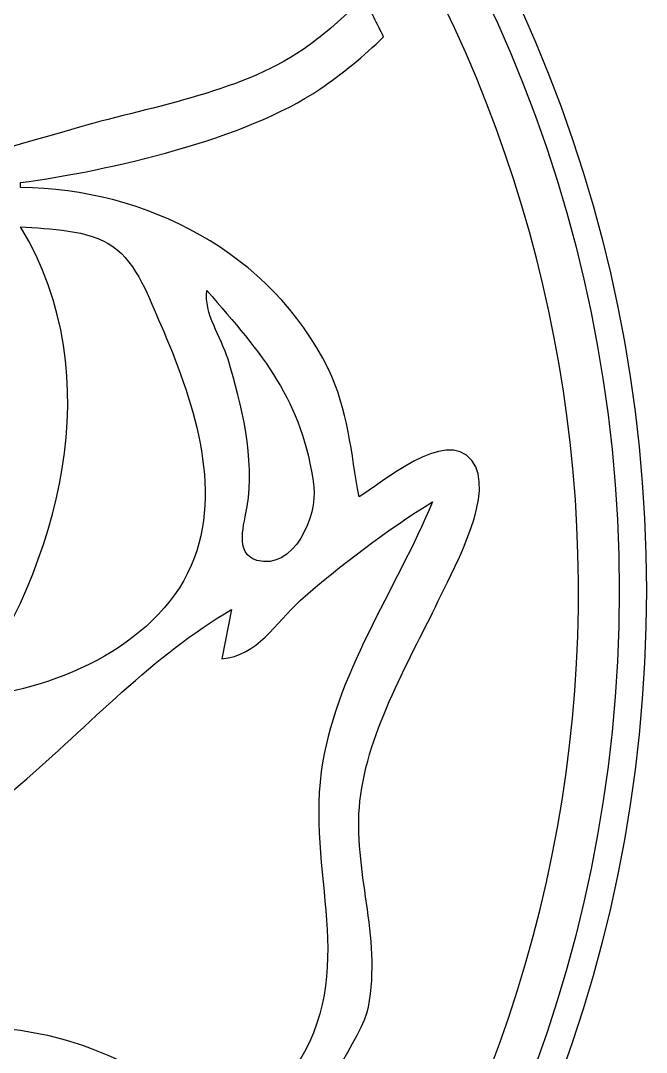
# Model space of a CAD drawing. Header units: millimetres. Extents: x -20.7 to 20.7, y -20.7 to 20.7.
# Drawn here: x 11.48 to 20.68, y -6.79 to 8.38 of the extents above; entities that cross this region are included whole.
import ezdxf

# ---------------------------------------------------------------- set-up
doc = ezdxf.new("R2010")
doc.units = ezdxf.units.MM
doc.layers.get('0').update_dxf_attribs({"linetype": 'CONTINUOUS'})

msp = doc.modelspace()

# ---------------------------------------------------------------- linework, layer by layer
for p, q in [((11.481, 5.926), (11.481, 5.998)), ((11.481, 5.926), (11.481, 5.998)), ((11.481, 5.926), (11.481, 5.998)), ((11.481, 5.926), (11.481, 5.998)), ((11.481, 5.926), (11.481, 5.998)), ((11.481, 5.926), (11.481, 5.998)), ((11.481, 5.926), (11.481, 5.998)), ((11.481, 5.926), (11.481, 5.998)), ((14.583, -0.279), (14.439, -1)), ((14.583, -0.279), (14.439, -1)), ((14.583, -0.279), (14.439, -1)), ((14.583, -0.279), (14.439, -1)), ((14.583, -0.279), (14.439, -1)), ((14.583, -0.279), (14.439, -1)), ((14.583, -0.279), (14.439, -1)), ((14.583, -0.279), (14.439, -1))]:
    msp.add_line(p, q)
msp.add_lwpolyline([(-7.091, -8.016, 0.393426), (-4.373, -8.219, -0.35083), (4.373, -8.219, 0.393426), (7.091, -8.016, -0.458612), (14.665, -8.285, 0.565024), (18.061, -7.83, 1.523453), (-18.061, -7.83, 0.565024), (-14.665, -8.285, -0.458612)], format="xyb", close=True)
for radius in [20.685, 20.685, 20.285]:
    msp.add_circle((0, 0), radius)
msp.add_arc((0, 0), 18.685, 25.8227, 27.8283)
msp.add_arc((0, 0), 18.685, 25.8227, 27.8283)
msp.add_arc((0, 0), 18.685, 25.8227, 27.8283)
msp.add_arc((0, 0), 18.685, 25.8227, 27.8283)
msp.add_arc((0, 0), 18.685, 25.8227, 27.8283)
msp.add_arc((0, 0), 18.685, 25.8227, 27.8283)
msp.add_arc((0, 0), 18.685, 25.8227, 27.8283)
msp.add_arc((0, 0), 18.685, 25.8227, 27.8283)
for points in [[(16.524, 8.723), (16.28, 8.469), (16.017, 8.232), (15.725, 8.019)], [(16.524, 8.723), (16.28, 8.469), (16.017, 8.232), (15.725, 8.019)], [(16.524, 8.723), (16.28, 8.469), (16.017, 8.232), (15.725, 8.019)], [(16.524, 8.723), (16.28, 8.469), (16.017, 8.232), (15.725, 8.019)], [(16.524, 8.723), (16.28, 8.469), (16.017, 8.232), (15.725, 8.019)], [(16.524, 8.723), (16.28, 8.469), (16.017, 8.232), (15.725, 8.019)], [(16.524, 8.723), (16.28, 8.469), (16.017, 8.232), (15.725, 8.019)], [(16.524, 8.723), (16.28, 8.469), (16.017, 8.232), (15.725, 8.019)], [(15.882, 7.373), (16.217, 7.601), (16.528, 7.859), (16.819, 8.139)], [(15.882, 7.373), (16.217, 7.601), (16.528, 7.859), (16.819, 8.139)], [(15.882, 7.373), (16.217, 7.601), (16.528, 7.859), (16.819, 8.139)], [(15.882, 7.373), (16.217, 7.601), (16.528, 7.859), (16.819, 8.139)], [(15.882, 7.373), (16.217, 7.601), (16.528, 7.859), (16.819, 8.139)], [(15.882, 7.373), (16.217, 7.601), (16.528, 7.859), (16.819, 8.139)], [(15.882, 7.373), (16.217, 7.601), (16.528, 7.859), (16.819, 8.139)], [(15.882, 7.373), (16.217, 7.601), (16.528, 7.859), (16.819, 8.139)], [(15.725, 8.019), (14.786, 7.331), (13.449, 7.13), (12.346, 6.813)], [(15.725, 8.019), (14.786, 7.331), (13.449, 7.13), (12.346, 6.813)], [(15.725, 8.019), (14.786, 7.331), (13.449, 7.13), (12.346, 6.813)], [(15.725, 8.019), (14.786, 7.331), (13.449, 7.13), (12.346, 6.813)], [(15.725, 8.019), (14.786, 7.331), (13.449, 7.13), (12.346, 6.813)], [(15.725, 8.019), (14.786, 7.331), (13.449, 7.13), (12.346, 6.813)], [(15.725, 8.019), (14.786, 7.331), (13.449, 7.13), (12.346, 6.813)], [(15.725, 8.019), (14.786, 7.331), (13.449, 7.13), (12.346, 6.813)], [(11.481, 5.998), (12.781, 6.174), (14.792, 6.632), (15.882, 7.373)], [(11.481, 5.998), (12.781, 6.174), (14.792, 6.632), (15.882, 7.373)], [(11.481, 5.998), (12.781, 6.174), (14.792, 6.632), (15.882, 7.373)], [(11.481, 5.998), (12.781, 6.174), (14.792, 6.632), (15.882, 7.373)], [(11.481, 5.998), (12.781, 6.174), (14.792, 6.632), (15.882, 7.373)], [(11.481, 5.998), (12.781, 6.174), (14.792, 6.632), (15.882, 7.373)], [(11.481, 5.998), (12.781, 6.174), (14.792, 6.632), (15.882, 7.373)], [(11.481, 5.998), (12.781, 6.174), (14.792, 6.632), (15.882, 7.373)], [(12.346, 6.813), (10.028, 6.147), (7.679, 5.443), (5.275, 5.133)], [(12.346, 6.813), (10.028, 6.147), (7.679, 5.443), (5.275, 5.133)], [(12.346, 6.813), (10.028, 6.147), (7.679, 5.443), (5.275, 5.133)], [(12.346, 6.813), (10.028, 6.147), (7.679, 5.443), (5.275, 5.133)], [(12.346, 6.813), (10.028, 6.147), (7.679, 5.443), (5.275, 5.133)], [(12.346, 6.813), (10.028, 6.147), (7.679, 5.443), (5.275, 5.133)], [(12.346, 6.813), (10.028, 6.147), (7.679, 5.443), (5.275, 5.133)], [(12.346, 6.813), (10.028, 6.147), (7.679, 5.443), (5.275, 5.133)], [(16.007, 3.257), (15.163, 4.969), (13.334, 5.911), (11.481, 5.926)], [(16.007, 3.257), (15.163, 4.969), (13.334, 5.911), (11.481, 5.926)], [(16.007, 3.257), (15.163, 4.969), (13.334, 5.911), (11.481, 5.926)], [(16.007, 3.257), (15.163, 4.969), (13.334, 5.911), (11.481, 5.926)], [(16.007, 3.257), (15.163, 4.969), (13.334, 5.911), (11.481, 5.926)], [(16.007, 3.257), (15.163, 4.969), (13.334, 5.911), (11.481, 5.926)], [(16.007, 3.257), (15.163, 4.969), (13.334, 5.911), (11.481, 5.926)], [(16.007, 3.257), (15.163, 4.969), (13.334, 5.911), (11.481, 5.926)], [(10.687, -1.578), (12.042, 0.407), (12.815, 3.13), (11.481, 5.349)], [(10.687, -1.578), (12.042, 0.407), (12.815, 3.13), (11.481, 5.349)], [(10.687, -1.578), (12.042, 0.407), (12.815, 3.13), (11.481, 5.349)], [(10.687, -1.578), (12.042, 0.407), (12.815, 3.13), (11.481, 5.349)], [(10.687, -1.578), (12.042, 0.407), (12.815, 3.13), (11.481, 5.349)], [(10.687, -1.578), (12.042, 0.407), (12.815, 3.13), (11.481, 5.349)], [(10.687, -1.578), (12.042, 0.407), (12.815, 3.13), (11.481, 5.349)], [(10.687, -1.578), (12.042, 0.407), (12.815, 3.13), (11.481, 5.349)], [(11.481, 5.349), (11.906, 5.315), (12.476, 5.311), (12.838, 5.06)], [(11.481, 5.349), (11.906, 5.315), (12.476, 5.311), (12.838, 5.06)], [(11.481, 5.349), (11.906, 5.315), (12.476, 5.311), (12.838, 5.06)], [(11.481, 5.349), (11.906, 5.315), (12.476, 5.311), (12.838, 5.06)], [(11.481, 5.349), (11.906, 5.315), (12.476, 5.311), (12.838, 5.06)], [(11.481, 5.349), (11.906, 5.315), (12.476, 5.311), (12.838, 5.06)], [(11.481, 5.349), (11.906, 5.315), (12.476, 5.311), (12.838, 5.06)], [(11.481, 5.349), (11.906, 5.315), (12.476, 5.311), (12.838, 5.06)], [(12.838, 5.06), (13.192, 4.815), (13.376, 4.287), (13.542, 3.906)], [(12.838, 5.06), (13.192, 4.815), (13.376, 4.287), (13.542, 3.906)], [(12.838, 5.06), (13.192, 4.815), (13.376, 4.287), (13.542, 3.906)], [(12.838, 5.06), (13.192, 4.815), (13.376, 4.287), (13.542, 3.906)], [(12.838, 5.06), (13.192, 4.815), (13.376, 4.287), (13.542, 3.906)], [(12.838, 5.06), (13.192, 4.815), (13.376, 4.287), (13.542, 3.906)], [(12.838, 5.06), (13.192, 4.815), (13.376, 4.287), (13.542, 3.906)], [(12.838, 5.06), (13.192, 4.815), (13.376, 4.287), (13.542, 3.906)], [(14.531, 3.401), (14.435, 3.716), (14.168, 4.086), (14.222, 4.411)], [(14.531, 3.401), (14.435, 3.716), (14.168, 4.086), (14.222, 4.411)], [(14.531, 3.401), (14.435, 3.716), (14.168, 4.086), (14.222, 4.411)], [(14.531, 3.401), (14.435, 3.716), (14.168, 4.086), (14.222, 4.411)], [(14.531, 3.401), (14.435, 3.716), (14.168, 4.086), (14.222, 4.411)], [(14.531, 3.401), (14.435, 3.716), (14.168, 4.086), (14.222, 4.411)], [(14.531, 3.401), (14.435, 3.716), (14.168, 4.086), (14.222, 4.411)], [(14.531, 3.401), (14.435, 3.716), (14.168, 4.086), (14.222, 4.411)], [(14.222, 4.411), (15.033, 3.473), (15.632, 2.805), (15.794, 1.525)], [(14.222, 4.411), (15.033, 3.473), (15.632, 2.805), (15.794, 1.525)], [(14.222, 4.411), (15.033, 3.473), (15.632, 2.805), (15.794, 1.525)], [(14.222, 4.411), (15.033, 3.473), (15.632, 2.805), (15.794, 1.525)], [(14.222, 4.411), (15.033, 3.473), (15.632, 2.805), (15.794, 1.525)], [(14.222, 4.411), (15.033, 3.473), (15.632, 2.805), (15.794, 1.525)], [(14.222, 4.411), (15.033, 3.473), (15.632, 2.805), (15.794, 1.525)], [(14.222, 4.411), (15.033, 3.473), (15.632, 2.805), (15.794, 1.525)], [(13.542, 3.906), (13.998, 2.862), (14.479, 1.499), (13.99, 0.371)], [(13.542, 3.906), (13.998, 2.862), (14.479, 1.499), (13.99, 0.371)], [(13.542, 3.906), (13.998, 2.862), (14.479, 1.499), (13.99, 0.371)], [(13.542, 3.906), (13.998, 2.862), (14.479, 1.499), (13.99, 0.371)], [(13.542, 3.906), (13.998, 2.862), (14.479, 1.499), (13.99, 0.371)], [(13.542, 3.906), (13.998, 2.862), (14.479, 1.499), (13.99, 0.371)], [(13.542, 3.906), (13.998, 2.862), (14.479, 1.499), (13.99, 0.371)], [(13.542, 3.906), (13.998, 2.862), (14.479, 1.499), (13.99, 0.371)], [(14.813, 1.236), (14.927, 1.941), (14.736, 2.73), (14.531, 3.401)], [(14.813, 1.236), (14.927, 1.941), (14.736, 2.73), (14.531, 3.401)], [(14.813, 1.236), (14.927, 1.941), (14.736, 2.73), (14.531, 3.401)], [(14.813, 1.236), (14.927, 1.941), (14.736, 2.73), (14.531, 3.401)], [(14.813, 1.236), (14.927, 1.941), (14.736, 2.73), (14.531, 3.401)], [(14.813, 1.236), (14.927, 1.941), (14.736, 2.73), (14.531, 3.401)], [(14.813, 1.236), (14.927, 1.941), (14.736, 2.73), (14.531, 3.401)], [(14.813, 1.236), (14.927, 1.941), (14.736, 2.73), (14.531, 3.401)], [(16.459, 1.381), (16.342, 2.012), (16.294, 2.672), (16.007, 3.257)], [(16.459, 1.381), (16.342, 2.012), (16.294, 2.672), (16.007, 3.257)], [(16.459, 1.381), (16.342, 2.012), (16.294, 2.672), (16.007, 3.257)], [(16.459, 1.381), (16.342, 2.012), (16.294, 2.672), (16.007, 3.257)], [(16.459, 1.381), (16.342, 2.012), (16.294, 2.672), (16.007, 3.257)], [(16.459, 1.381), (16.342, 2.012), (16.294, 2.672), (16.007, 3.257)], [(16.459, 1.381), (16.342, 2.012), (16.294, 2.672), (16.007, 3.257)], [(16.459, 1.381), (16.342, 2.012), (16.294, 2.672), (16.007, 3.257)], [(18.117, 1.914), (17.726, 2.408), (16.79, 1.569), (16.459, 1.381)], [(18.117, 1.914), (17.726, 2.408), (16.79, 1.569), (16.459, 1.381)], [(18.117, 1.914), (17.726, 2.408), (16.79, 1.569), (16.459, 1.381)], [(18.117, 1.914), (17.726, 2.408), (16.79, 1.569), (16.459, 1.381)], [(18.117, 1.914), (17.726, 2.408), (16.79, 1.569), (16.459, 1.381)], [(18.117, 1.914), (17.726, 2.408), (16.79, 1.569), (16.459, 1.381)], [(18.117, 1.914), (17.726, 2.408), (16.79, 1.569), (16.459, 1.381)], [(18.117, 1.914), (17.726, 2.408), (16.79, 1.569), (16.459, 1.381)], [(17.667, -0.062), (17.869, 0.361), (18.48, 1.456), (18.117, 1.914)], [(17.667, -0.062), (17.869, 0.361), (18.48, 1.456), (18.117, 1.914)], [(17.667, -0.062), (17.869, 0.361), (18.48, 1.456), (18.117, 1.914)], [(17.667, -0.062), (17.869, 0.361), (18.48, 1.456), (18.117, 1.914)], [(17.667, -0.062), (17.869, 0.361), (18.48, 1.456), (18.117, 1.914)], [(17.667, -0.062), (17.869, 0.361), (18.48, 1.456), (18.117, 1.914)], [(17.667, -0.062), (17.869, 0.361), (18.48, 1.456), (18.117, 1.914)], [(17.667, -0.062), (17.869, 0.361), (18.48, 1.456), (18.117, 1.914)], [(15.794, 1.525), (15.847, 1.108), (15.504, 0.29), (14.955, 0.445)], [(15.794, 1.525), (15.847, 1.108), (15.504, 0.29), (14.955, 0.445)], [(15.794, 1.525), (15.847, 1.108), (15.504, 0.29), (14.955, 0.445)], [(15.794, 1.525), (15.847, 1.108), (15.504, 0.29), (14.955, 0.445)], [(15.794, 1.525), (15.847, 1.108), (15.504, 0.29), (14.955, 0.445)], [(15.794, 1.525), (15.847, 1.108), (15.504, 0.29), (14.955, 0.445)], [(15.794, 1.525), (15.847, 1.108), (15.504, 0.29), (14.955, 0.445)], [(15.794, 1.525), (15.847, 1.108), (15.504, 0.29), (14.955, 0.445)], [(14.955, 0.445), (14.617, 0.541), (14.775, 1), (14.813, 1.236)], [(14.955, 0.445), (14.617, 0.541), (14.775, 1), (14.813, 1.236)], [(14.955, 0.445), (14.617, 0.541), (14.775, 1), (14.813, 1.236)], [(14.955, 0.445), (14.617, 0.541), (14.775, 1), (14.813, 1.236)], [(14.955, 0.445), (14.617, 0.541), (14.775, 1), (14.813, 1.236)], [(14.955, 0.445), (14.617, 0.541), (14.775, 1), (14.813, 1.236)], [(14.955, 0.445), (14.617, 0.541), (14.775, 1), (14.813, 1.236)], [(14.955, 0.445), (14.617, 0.541), (14.775, 1), (14.813, 1.236)], [(15.593, -0.147), (16.183, 0.38), (16.871, 0.891), (17.541, 1.308)], [(15.593, -0.147), (16.183, 0.38), (16.871, 0.891), (17.541, 1.308)], [(15.593, -0.147), (16.183, 0.38), (16.871, 0.891), (17.541, 1.308)], [(15.593, -0.147), (16.183, 0.38), (16.871, 0.891), (17.541, 1.308)], [(15.593, -0.147), (16.183, 0.38), (16.871, 0.891), (17.541, 1.308)], [(15.593, -0.147), (16.183, 0.38), (16.871, 0.891), (17.541, 1.308)], [(15.593, -0.147), (16.183, 0.38), (16.871, 0.891), (17.541, 1.308)], [(15.593, -0.147), (16.183, 0.38), (16.871, 0.891), (17.541, 1.308)], [(17.541, 1.308), (17.01, 0.031), (16.084, -1.272), (15.903, -2.66)], [(17.541, 1.308), (17.01, 0.031), (16.084, -1.272), (15.903, -2.66)], [(17.541, 1.308), (17.01, 0.031), (16.084, -1.272), (15.903, -2.66)], [(17.541, 1.308), (17.01, 0.031), (16.084, -1.272), (15.903, -2.66)], [(17.541, 1.308), (17.01, 0.031), (16.084, -1.272), (15.903, -2.66)], [(17.541, 1.308), (17.01, 0.031), (16.084, -1.272), (15.903, -2.66)], [(17.541, 1.308), (17.01, 0.031), (16.084, -1.272), (15.903, -2.66)], [(17.541, 1.308), (17.01, 0.031), (16.084, -1.272), (15.903, -2.66)], [(13.99, 0.371), (13.46, -0.85), (11.913, -1.481), (10.687, -1.578)], [(13.99, 0.371), (13.46, -0.85), (11.913, -1.481), (10.687, -1.578)], [(13.99, 0.371), (13.46, -0.85), (11.913, -1.481), (10.687, -1.578)], [(13.99, 0.371), (13.46, -0.85), (11.913, -1.481), (10.687, -1.578)], [(13.99, 0.371), (13.46, -0.85), (11.913, -1.481), (10.687, -1.578)], [(13.99, 0.371), (13.46, -0.85), (11.913, -1.481), (10.687, -1.578)], [(13.99, 0.371), (13.46, -0.85), (11.913, -1.481), (10.687, -1.578)], [(13.99, 0.371), (13.46, -0.85), (11.913, -1.481), (10.687, -1.578)], [(14.439, -1), (14.972, -0.96), (15.221, -0.481), (15.593, -0.147)], [(14.439, -1), (14.972, -0.96), (15.221, -0.481), (15.593, -0.147)], [(14.439, -1), (14.972, -0.96), (15.221, -0.481), (15.593, -0.147)], [(14.439, -1), (14.972, -0.96), (15.221, -0.481), (15.593, -0.147)], [(14.439, -1), (14.972, -0.96), (15.221, -0.481), (15.593, -0.147)], [(14.439, -1), (14.972, -0.96), (15.221, -0.481), (15.593, -0.147)], [(14.439, -1), (14.972, -0.96), (15.221, -0.481), (15.593, -0.147)], [(14.439, -1), (14.972, -0.96), (15.221, -0.481), (15.593, -0.147)], [(16.472, -3.093), (16.584, -2.045), (17.222, -0.999), (17.667, -0.062)], [(16.472, -3.093), (16.584, -2.045), (17.222, -0.999), (17.667, -0.062)], [(16.472, -3.093), (16.584, -2.045), (17.222, -0.999), (17.667, -0.062)], [(16.472, -3.093), (16.584, -2.045), (17.222, -0.999), (17.667, -0.062)], [(16.472, -3.093), (16.584, -2.045), (17.222, -0.999), (17.667, -0.062)], [(16.472, -3.093), (16.584, -2.045), (17.222, -0.999), (17.667, -0.062)], [(16.472, -3.093), (16.584, -2.045), (17.222, -0.999), (17.667, -0.062)], [(16.472, -3.093), (16.584, -2.045), (17.222, -0.999), (17.667, -0.062)], [(11.481, -2.846), (12.468, -1.993), (13.448, -0.934), (14.583, -0.279)], [(11.481, -2.846), (12.468, -1.993), (13.448, -0.934), (14.583, -0.279)], [(11.481, -2.846), (12.468, -1.993), (13.448, -0.934), (14.583, -0.279)], [(11.481, -2.846), (12.468, -1.993), (13.448, -0.934), (14.583, -0.279)], [(11.481, -2.846), (12.468, -1.993), (13.448, -0.934), (14.583, -0.279)], [(11.481, -2.846), (12.468, -1.993), (13.448, -0.934), (14.583, -0.279)], [(11.481, -2.846), (12.468, -1.993), (13.448, -0.934), (14.583, -0.279)], [(11.481, -2.846), (12.468, -1.993), (13.448, -0.934), (14.583, -0.279)], [(15.903, -2.66), (15.688, -4.311), (16.517, -5.684), (15.391, -7.201)], [(15.903, -2.66), (15.688, -4.311), (16.517, -5.684), (15.391, -7.201)], [(15.903, -2.66), (15.688, -4.311), (16.517, -5.684), (15.391, -7.201)], [(15.903, -2.66), (15.688, -4.311), (16.517, -5.684), (15.391, -7.201)], [(15.903, -2.66), (15.688, -4.311), (16.517, -5.684), (15.391, -7.201)], [(15.903, -2.66), (15.688, -4.311), (16.517, -5.684), (15.391, -7.201)], [(15.903, -2.66), (15.688, -4.311), (16.517, -5.684), (15.391, -7.201)], [(15.903, -2.66), (15.688, -4.311), (16.517, -5.684), (15.391, -7.201)], [(9.027, -3.454), (10.031, -4.027), (10.691, -3.528), (11.481, -2.846)], [(9.027, -3.454), (10.031, -4.027), (10.691, -3.528), (11.481, -2.846)], [(9.027, -3.454), (10.031, -4.027), (10.691, -3.528), (11.481, -2.846)], [(9.027, -3.454), (10.031, -4.027), (10.691, -3.528), (11.481, -2.846)], [(9.027, -3.454), (10.031, -4.027), (10.691, -3.528), (11.481, -2.846)], [(9.027, -3.454), (10.031, -4.027), (10.691, -3.528), (11.481, -2.846)], [(9.027, -3.454), (10.031, -4.027), (10.691, -3.528), (11.481, -2.846)], [(9.027, -3.454), (10.031, -4.027), (10.691, -3.528), (11.481, -2.846)], [(16.597, -6.123), (16.797, -5.069), (16.363, -4.109), (16.472, -3.093)], [(16.597, -6.123), (16.797, -5.069), (16.363, -4.109), (16.472, -3.093)], [(16.597, -6.123), (16.797, -5.069), (16.363, -4.109), (16.472, -3.093)], [(16.597, -6.123), (16.797, -5.069), (16.363, -4.109), (16.472, -3.093)], [(16.597, -6.123), (16.797, -5.069), (16.363, -4.109), (16.472, -3.093)], [(16.597, -6.123), (16.797, -5.069), (16.363, -4.109), (16.472, -3.093)], [(16.597, -6.123), (16.797, -5.069), (16.363, -4.109), (16.472, -3.093)], [(16.597, -6.123), (16.797, -5.069), (16.363, -4.109), (16.472, -3.093)], [(15.799, -7.939), (15.749, -7.532), (16.513, -6.562), (16.597, -6.123)], [(15.799, -7.939), (15.749, -7.532), (16.513, -6.562), (16.597, -6.123)], [(15.799, -7.939), (15.749, -7.532), (16.513, -6.562), (16.597, -6.123)], [(15.799, -7.939), (15.749, -7.532), (16.513, -6.562), (16.597, -6.123)], [(15.799, -7.939), (15.749, -7.532), (16.513, -6.562), (16.597, -6.123)], [(15.799, -7.939), (15.749, -7.532), (16.513, -6.562), (16.597, -6.123)], [(15.799, -7.939), (15.749, -7.532), (16.513, -6.562), (16.597, -6.123)], [(15.799, -7.939), (15.749, -7.532), (16.513, -6.562), (16.597, -6.123)]]:
    msp.add_open_spline(points, degree=3)

doc.saveas('drawing.dxf')
